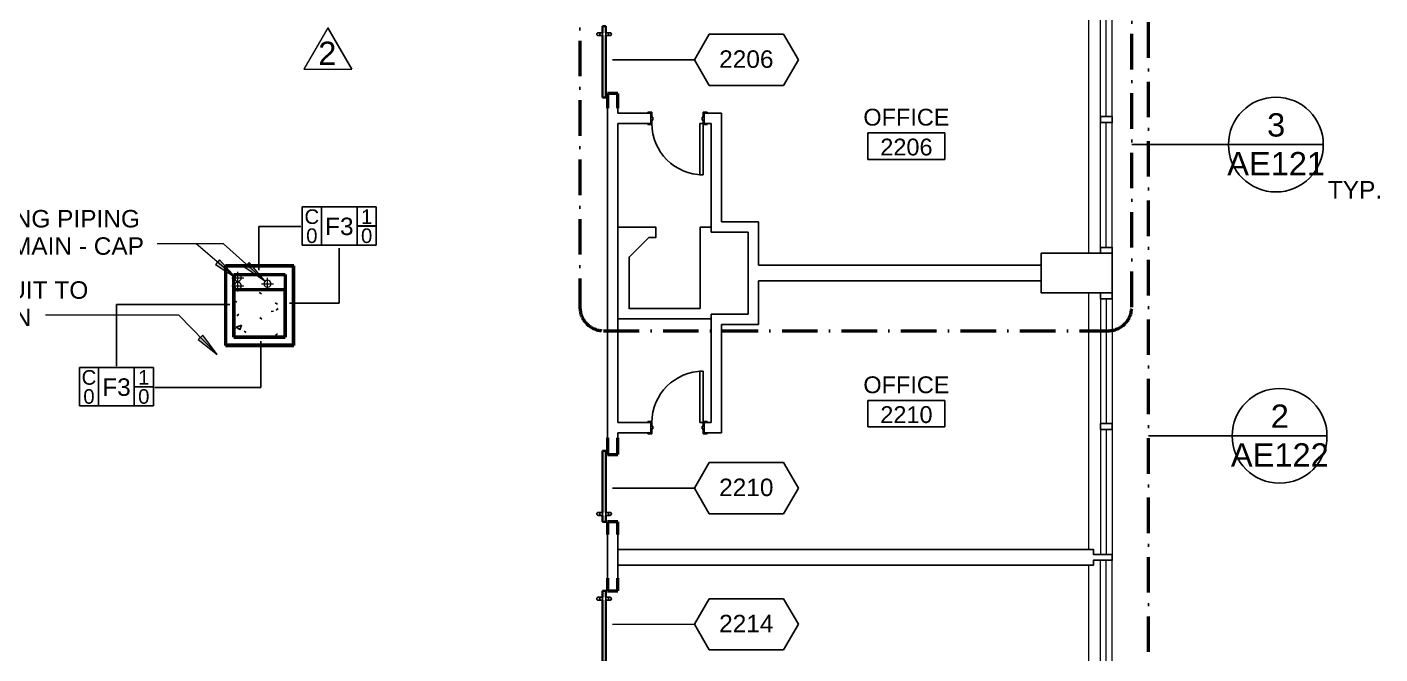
# Model space of a CAD drawing. Header units: inches. Extents: x -1132 to 5570, y -1986 to 4304.
# Drawn here: x 2789 to 3473, y -904 to -587 of the extents above; entities that cross this region are included whole.
import ezdxf

# ---------------------------------------------------------------- set-up
doc = ezdxf.new("R2010")
doc.units = ezdxf.units.IN
doc.header["$LTSCALE"] = 96
doc.header["$MEASUREMENT"] = 0
doc.linetypes.add('Dash Dot 3_16_', pattern=[0.3125, 0.1875, -0.0625, 0, -0.0625])
doc.layers.get('0').update_dxf_attribs({"linetype": 'CONTINUOUS'})
for name, color, linetype, lineweight in [('101013_EX_MER-02_dwg', 8, 'CONTINUOUS', 13), ('A-ANNO-SYMB', 150, 'CONTINUOUS', 13), ('A-AREA-IDEN', 2, 'CONTINUOUS', 25), ('A-DOOR-IDEN', 31, 'CONTINUOUS', 25), ('A-WALL', 113, 'CONTINUOUS', 18), ('A-WALL-IDEN', 211, 'CONTINUOUS', 25), ('A-WALL-PATT', 111, 'CONTINUOUS', 25), ('A-WALL-SILL', 250, 'CONTINUOUS', 13), ('G-ANNO-REVC-IDEN', 71, 'CONTINUOUS', 18), ('G-ANNO-TEXT', 231, 'CONTINUOUS', 13), ('I-WALL', 2, 'CONTINUOUS', 18), ('P-PIPE', 3, 'CONTINUOUS', 18), ('P-PIPE-CNTR', 3, 'CONTINUOUS', 18)]:
    doc.layers.add(name, color=color, linetype=linetype, lineweight=lineweight)
for name, color, linetype in [('A-COLS', 5, 'CONTINUOUS'), ('A-DOOR', 2, 'CONTINUOUS'), ('A-GLAZ', 2, 'CONTINUOUS'), ('A-WALL-FULL', 6, 'CONTINUOUS')]:
    doc.layers.add(name, color=color, linetype=linetype)
doc.styles.add('ARIAL', font='arial.ttf')
doc.styles.add('Arial_1', font='arial.ttf', dxfattribs={"height": 8.851796})
doc.styles.add('Arial_2', font='arial.ttf', dxfattribs={"height": 7.376497})
doc.styles.add('Swis721 BT', font='swiss.ttf', dxfattribs={"height": 8.514638})
pattern_1 = [(0, (-36, 0), (15.36, 3.84), [1.267, -10.253, 1.267, -10.253, -61.44]), (0, (-36, 0), (15.36, 3.84), [-23.04, 1.267, -21.773, 1.267, -10.253, -26.88]), (0, (-36, 0), (15.36, 3.84), [-57.6, 1.267, -6.413, 1.267, -17.933]), (120, (-30.24, 1.92), (-11.0055376, 11.38215), [1.267, -10.253, 1.267, -10.253, -61.44]), (120, (-30.24, 1.92), (-11.0055376, 11.38215), [-23.04, 1.267, -21.773, 1.267, -10.253, -26.88]), (120, (-30.24, 1.92), (-11.0055376, 11.38215), [-57.6, 1.267, -6.413, 1.267, -17.933]), (240, (-28.32, 9.6), (-4.3544624, -15.22215), [1.267, -10.253, 1.267, -10.253, -61.44]), (240, (-28.32, 9.6), (-4.3544624, -15.22215), [-23.04, 1.267, -21.773, 1.267, -10.253, -26.88]), (240, (-28.32, 9.6), (-4.3544624, -15.22215), [-57.6, 1.267, -6.413, 1.267, -17.933])]

# ---------------------------------------------------------------- blocks, each defined once
blk = doc.blocks.new('101013_EX_MER-02_dwg-1452792-2ND FLR PLAN - EAST WING')
at = {"layer": 'A-GLAZ', "color": 9, "lineweight": 13}
for p, q in [((3426.39, 1590.73), (3426.39, 1653.98)), ((3429.39, 1590.73), (3429.39, 1653.98)), ((3432.39, 1590.73), (3432.39, 1653.98)), ((3426.39, 1524.48), (3426.39, 1587.73)), ((3429.39, 1524.48), (3429.39, 1587.73)), ((3432.39, 1524.48), (3432.39, 1587.73)), ((3426.39, 1498.48), (3426.39, 1435.23)), ((3429.39, 1498.48), (3429.39, 1435.23)), ((3432.39, 1498.48), (3432.39, 1435.23)), ((3426.39, 1432.23), (3426.39, 1368.98)), ((3429.39, 1432.23), (3429.39, 1368.98)), ((3432.39, 1432.23), (3432.39, 1368.98)), ((3426.39, 1302.73), (3426.39, 1365.98)), ((3429.39, 1302.73), (3429.39, 1365.98)), ((3432.39, 1302.73), (3432.39, 1365.98))]:
    blk.add_line(p, q, dxfattribs=at)
at = {"layer": 'A-WALL-FULL', "color": 9}
for p, q in [((3199.43, 1587.23), (3199.43, 1588.98)), ((3234.64, 1592.48), (3234.64, 1537.48)), ((3199.38, 1587.23), (3199.43, 1587.23)), ((3426.39, 1521.48), (3426.39, 1524.73)), ((3426.39, 1501.48), (3426.39, 1498.23)), ((3234.64, 1430.48), (3234.64, 1485.48)), ((3182.14, 1426.98), (3182.14, 1430.48))]:
    blk.add_line(p, q, dxfattribs=at)
at = {"layer": 'A-WALL-FULL', "color": 9, "flags": 128}
for points in [[(3199.43, 1590.48), (3199.43, 1592.48), (3199.38, 1592.48)], [(3223.89, 1493.48), (3187.89, 1493.48), (3187.89, 1519.58), (3197.79, 1529.48), (3201.39, 1529.48), (3201.39, 1534.73), (3182.14, 1534.73), (3182.14, 1587.23)], [(3223.89, 1493.48), (3223.89, 1534.73), (3229.38, 1534.73)], [(3426.39, 1524.48), (3432.39, 1524.48), (3432.39, 1521.48), (3432.39, 1501.48), (3396.39, 1501.48), (3396.39, 1507.48)], [(3432.39, 1521.48), (3396.39, 1521.48), (3396.39, 1515.48)], [(3426.39, 1498.48), (3432.39, 1498.48), (3432.39, 1501.48)], [(3182.14, 1435.73), (3182.14, 1488.23), (3229.38, 1488.23)], [(3199.43, 1433.98), (3199.43, 1435.73), (3199.38, 1435.73)], [(3199.38, 1430.48), (3199.43, 1430.48), (3199.43, 1432.48)], [(3182.14, 1371.48), (3422.89, 1371.48), (3422.89, 1368.98), (3432.39, 1368.98), (3432.39, 1365.98), (3422.89, 1365.98), (3422.89, 1363.48), (3182.14, 1363.48)]]:
    blk.add_lwpolyline(points, dxfattribs=at)
for points in [[(3432.39, 1590.73), (3432.39, 1587.73), (3426.39, 1587.73), (3426.39, 1590.73)], [(3426.39, 1435.23), (3426.39, 1432.23), (3432.39, 1432.23), (3432.39, 1435.23)]]:
    blk.add_lwpolyline(points, close=True, dxfattribs=at)
at = {"layer": 'A-WALL-SILL', "color": 9}
for p, q in [((3420.39, 1651.48), (3420.39, 1521.48)), ((3420.39, 1501.48), (3420.39, 1371.48)), ((3420.39, 1363.48), (3420.39, 1233.48))]:
    blk.add_line(p, q, dxfattribs=at)
blk = doc.blocks.new('Interior-Sgl - 2_-2_ x 8_-0_ - Flush-2578068-2ND FLR PLAN - EAST WING')
at = {"layer": 'A-DOOR', "color": 8, "lineweight": 25}
for p, q in [((22.25, 28.63), (22.25, 2.63)), ((24, 28.63), (22.25, 28.63)), ((24, 3.13), (24, 28.63)), ((-2, 3.13), (-4, 3.13)), ((-4, 3.13), (-4, 2.63)), ((-4, 2.63), (-2.5, 2.63)), ((-2.5, 2.63), (-2.5, -2.63)), ((-2, 0.88), (-2, 3.13)), ((-1.5, 0.88), (-2, 0.88)), ((-1.5, -0.62), (-1.5, 0.88)), ((22.25, 2.63), (24, 2.63)), ((24, 0.88), (23.5, 0.88)), ((23.5, 0.88), (23.5, -0.62)), ((26, 3.13), (24, 3.13)), ((24, 3.13), (24, 0.88)), ((24.5, -2.63), (24.5, 2.63)), ((24.5, 2.63), (26, 2.63)), ((26, 2.63), (26, 3.13)), ((-2.5, -2.63), (-4, -2.63)), ((-4, -2.63), (-4, -3.13)), ((-4, -3.13), (-2, -3.13)), ((-2, -3.13), (-2, -0.62)), ((-2, -0.62), (-1.5, -0.62)), ((23.5, -0.62), (24, -0.62)), ((24, -0.62), (24, -3.13)), ((24, -3.13), (26, -3.13)), ((26, -2.63), (24.5, -2.63)), ((26, -3.13), (26, -2.63))]:
    blk.add_line(p, q, dxfattribs=at)
at = {"layer": 'A-DOOR', "color": 55}
blk.add_arc((24, 2.63), 26, 90, 180, dxfattribs=at)
blk = doc.blocks.new('Interior-Sgl - 2_-2_ x 8_-0_ - Flush-2578071-2ND FLR PLAN - EAST WING')
at = {"layer": 'A-DOOR', "color": 8, "lineweight": 25}
for p, q in [((-4, 3.13), (-2, 3.13)), ((-4, 2.63), (-4, 3.13)), ((-2.5, 2.63), (-4, 2.63)), ((-2.5, -2.63), (-2.5, 2.63)), ((-2, 3.13), (-2, 0.62)), ((-2, 0.62), (-1.5, 0.62)), ((-1.5, 0.62), (-1.5, -0.88)), ((23.5, 0.62), (24, 0.62)), ((23.5, -0.88), (23.5, 0.62)), ((24, 3.13), (26, 3.13)), ((24, 0.62), (24, 3.13)), ((26, 2.63), (24.5, 2.63)), ((24.5, 2.63), (24.5, -2.63)), ((26, 3.13), (26, 2.63)), ((-4, -2.63), (-2.5, -2.63)), ((-4, -3.13), (-4, -2.63)), ((-2, -3.13), (-4, -3.13)), ((-2, -0.88), (-2, -3.13)), ((-1.5, -0.88), (-2, -0.88)), ((22.25, -2.63), (24, -2.63)), ((22.25, -28.63), (22.25, -2.63)), ((24, -0.88), (23.5, -0.88)), ((24, -3.13), (24, -0.88)), ((26, -3.13), (24, -3.13)), ((24, -3.13), (24, -28.63)), ((24.5, -2.63), (26, -2.63)), ((26, -2.63), (26, -3.13)), ((24, -28.63), (22.25, -28.63))]:
    blk.add_line(p, q, dxfattribs=at)
at = {"layer": 'A-DOOR', "color": 55}
blk.add_arc((24, -2.63), 26, 180, 270, dxfattribs=at)
blk = doc.blocks.new('Interior-Barn - Flush-3201829-2ND FLR PLAN - EAST WING')
at = {"layer": 'A-DOOR'}
for p, q in [((12.25, 7.22), (12.25, 5.16)), ((13.75, 5.16), (13.75, 7.22)), ((13.75, 5.16), (12.25, 5.16)), ((12.25, 3.41), (12.25, 1.34)), ((12.25, 3.41), (13.75, 3.41)), ((13.75, 1.34), (13.75, 3.41))]:
    blk.add_line(p, q, dxfattribs=at)
at = {"layer": 'A-DOOR', "lineweight": 35}
for p, q in [((-19, 5.16), (12.25, 5.16)), ((-19, 3.41), (-19, 5.16)), ((12.25, 3.41), (-19, 3.41)), ((13.75, 5.16), (17, 5.16)), ((17, 3.41), (13.75, 3.41)), ((17, 5.16), (17, 3.41))]:
    blk.add_line(p, q, dxfattribs=at)
at = {"layer": 'A-DOOR', "flags": 128}
for points in [[(13.75, 7.22), (13.75, 7.25), (13.75, 7.28), (13.74, 7.31), (13.74, 7.34), (13.74, 7.37), (13.73, 7.4), (13.72, 7.43), (13.71, 7.45), (13.7, 7.48), (13.69, 7.51), (13.68, 7.54), (13.67, 7.57), (13.65, 7.59), (13.64, 7.62), (13.62, 7.64), (13.6, 7.67), (13.58, 7.69), (13.56, 7.71), (13.54, 7.74), (13.52, 7.76), (13.5, 7.78), (13.48, 7.8), (13.45, 7.82), (13.43, 7.83), (13.41, 7.85), (13.38, 7.87), (13.35, 7.88), (13.33, 7.89), (13.3, 7.91), (13.27, 7.92), (13.24, 7.93), (13.22, 7.94), (13.19, 7.95), (13.16, 7.95), (13.13, 7.96), (13.1, 7.96), (13.07, 7.97), (13.04, 7.97), (13.01, 7.97), (12.98, 7.97), (12.95, 7.97), (12.92, 7.96), (12.89, 7.96), (12.86, 7.96), (12.83, 7.95), (12.8, 7.94), (12.77, 7.93), (12.74, 7.92), (12.72, 7.91), (12.69, 7.9), (12.66, 7.89), (12.63, 7.87), (12.61, 7.86), (12.58, 7.84), (12.56, 7.83), (12.53, 7.81), (12.51, 7.79), (12.49, 7.77), (12.47, 7.75), (12.45, 7.73), (12.43, 7.7), (12.41, 7.68), (12.39, 7.66), (12.37, 7.63), (12.36, 7.61), (12.34, 7.58), (12.33, 7.55), (12.32, 7.53), (12.3, 7.5), (12.29, 7.47), (12.28, 7.44), (12.28, 7.41), (12.27, 7.38), (12.26, 7.35), (12.26, 7.32), (12.25, 7.29), (12.25, 7.26), (12.25, 7.23), (12.25, 7.22)], [(12.25, 7.22), (12.25, 7.19), (12.25, 7.16), (12.26, 7.13), (12.26, 7.1), (12.26, 7.07), (12.27, 7.04), (12.28, 7.01), (12.29, 6.98), (12.3, 6.95), (12.31, 6.93), (12.32, 6.9), (12.33, 6.87), (12.35, 6.85), (12.36, 6.82), (12.38, 6.8), (12.4, 6.77), (12.42, 6.75), (12.44, 6.72), (12.46, 6.7), (12.48, 6.68), (12.5, 6.66), (12.52, 6.64), (12.55, 6.62), (12.57, 6.6), (12.59, 6.59), (12.62, 6.57), (12.65, 6.56), (12.67, 6.54), (12.7, 6.53), (12.73, 6.52), (12.76, 6.51), (12.78, 6.5), (12.81, 6.49), (12.84, 6.49), (12.87, 6.48), (12.9, 6.48), (12.93, 6.47), (12.96, 6.47), (12.99, 6.47), (13.02, 6.47), (13.05, 6.47), (13.08, 6.47), (13.11, 6.48), (13.14, 6.48), (13.17, 6.49), (13.2, 6.5), (13.23, 6.5), (13.26, 6.51), (13.28, 6.52), (13.31, 6.54), (13.34, 6.55), (13.37, 6.56), (13.39, 6.58), (13.42, 6.6), (13.44, 6.61), (13.47, 6.63), (13.49, 6.65), (13.51, 6.67), (13.53, 6.69), (13.55, 6.71), (13.57, 6.73), (13.59, 6.76), (13.61, 6.78), (13.63, 6.81), (13.64, 6.83), (13.66, 6.86), (13.67, 6.88), (13.68, 6.91), (13.7, 6.94), (13.71, 6.97), (13.72, 7), (13.72, 7.02), (13.73, 7.05), (13.74, 7.08), (13.74, 7.11), (13.75, 7.14), (13.75, 7.17), (13.75, 7.2), (13.75, 7.22)], [(13.75, 1.34), (13.75, 1.37), (13.75, 1.4), (13.74, 1.43), (13.74, 1.46), (13.74, 1.49), (13.73, 1.52), (13.72, 1.55), (13.71, 1.58), (13.7, 1.61), (13.69, 1.64), (13.68, 1.66), (13.67, 1.69), (13.65, 1.72), (13.64, 1.74), (13.62, 1.77), (13.6, 1.79), (13.58, 1.82), (13.56, 1.84), (13.54, 1.86), (13.52, 1.88), (13.5, 1.9), (13.48, 1.92), (13.45, 1.94), (13.43, 1.96), (13.41, 1.97), (13.38, 1.99), (13.35, 2.01), (13.33, 2.02), (13.3, 2.03), (13.27, 2.04), (13.24, 2.05), (13.22, 2.06), (13.19, 2.07), (13.16, 2.08), (13.13, 2.08), (13.1, 2.09), (13.07, 2.09), (13.04, 2.09), (13.01, 2.09), (12.98, 2.09), (12.95, 2.09), (12.92, 2.09), (12.89, 2.09), (12.86, 2.08), (12.83, 2.07), (12.8, 2.07), (12.77, 2.06), (12.74, 2.05), (12.72, 2.04), (12.69, 2.03), (12.66, 2.01), (12.63, 2), (12.61, 1.98), (12.58, 1.97), (12.56, 1.95), (12.53, 1.93), (12.51, 1.91), (12.49, 1.89), (12.47, 1.87), (12.45, 1.85), (12.43, 1.83), (12.41, 1.8), (12.39, 1.78), (12.37, 1.76), (12.36, 1.73), (12.34, 1.7), (12.33, 1.68), (12.32, 1.65), (12.3, 1.62), (12.29, 1.59), (12.28, 1.57), (12.28, 1.54), (12.27, 1.51), (12.26, 1.48), (12.26, 1.45), (12.25, 1.42), (12.25, 1.39), (12.25, 1.36), (12.25, 1.34)], [(12.25, 1.34), (12.25, 1.31), (12.25, 1.28), (12.26, 1.25), (12.26, 1.22), (12.26, 1.19), (12.27, 1.17), (12.28, 1.14), (12.29, 1.11), (12.3, 1.08), (12.31, 1.05), (12.32, 1.02), (12.33, 1), (12.35, 0.97), (12.36, 0.95), (12.38, 0.92), (12.4, 0.9), (12.42, 0.87), (12.44, 0.85), (12.46, 0.83), (12.48, 0.81), (12.5, 0.79), (12.52, 0.77), (12.55, 0.75), (12.57, 0.73), (12.59, 0.71), (12.62, 0.7), (12.65, 0.68), (12.67, 0.67), (12.7, 0.66), (12.73, 0.64), (12.76, 0.63), (12.78, 0.63), (12.81, 0.62), (12.84, 0.61), (12.87, 0.6), (12.9, 0.6), (12.93, 0.6), (12.96, 0.59), (12.99, 0.59), (13.02, 0.59), (13.05, 0.6), (13.08, 0.6), (13.11, 0.6), (13.14, 0.61), (13.17, 0.61), (13.2, 0.62), (13.23, 0.63), (13.26, 0.64), (13.28, 0.65), (13.31, 0.66), (13.34, 0.67), (13.37, 0.69), (13.39, 0.7), (13.42, 0.72), (13.44, 0.74), (13.47, 0.76), (13.49, 0.77), (13.51, 0.79), (13.53, 0.82), (13.55, 0.84), (13.57, 0.86), (13.59, 0.88), (13.61, 0.91), (13.63, 0.93), (13.64, 0.96), (13.66, 0.98), (13.67, 1.01), (13.68, 1.04), (13.7, 1.06), (13.71, 1.09), (13.72, 1.12), (13.72, 1.15), (13.73, 1.18), (13.74, 1.21), (13.74, 1.24), (13.75, 1.27), (13.75, 1.3), (13.75, 1.33), (13.75, 1.34)]]:
    blk.add_lwpolyline(points, dxfattribs=at)
at = {"layer": 'A-DOOR'}
for points, knots in [([(12.25, 7.22), (12.25, 7.18), (12.26, 7.11), (12.28, 7.01), (12.3, 6.94), (12.33, 6.89), (12.35, 6.84), (12.37, 6.81), (12.39, 6.78), (12.41, 6.76), (12.43, 6.73), (12.47, 6.69), (12.51, 6.65), (12.55, 6.62), (12.57, 6.6), (12.6, 6.58), (12.64, 6.56), (12.7, 6.53), (12.77, 6.5), (12.84, 6.48), (12.92, 6.47), (13, 6.47), (13.08, 6.47), (13.16, 6.48), (13.23, 6.5), (13.3, 6.53), (13.36, 6.56), (13.4, 6.58), (13.43, 6.6), (13.45, 6.62), (13.49, 6.65), (13.53, 6.69), (13.57, 6.73), (13.59, 6.76), (13.61, 6.78), (13.63, 6.81), (13.65, 6.84), (13.67, 6.89), (13.7, 6.94), (13.72, 7.01), (13.74, 7.11), (13.75, 7.18), (13.75, 7.22)], [0, 0, 0, 0, 0.055556, 0.111111, 0.138889, 0.166667, 0.194444, 0.208333, 0.222222, 0.236111, 0.25, 0.277778, 0.305556, 0.319444, 0.333333, 0.347222, 0.361111, 0.388889, 0.416667, 0.444444, 0.472222, 0.5, 0.527778, 0.555556, 0.583333, 0.611111, 0.638889, 0.652778, 0.666667, 0.680556, 0.694444, 0.722222, 0.75, 0.763889, 0.777778, 0.791667, 0.805556, 0.833333, 0.861111, 0.888889, 0.944444, 1, 1, 1, 1]), ([(12.96, 2.09), (12.95, 2.09), (12.91, 2.09), (12.84, 2.08), (12.77, 2.06), (12.7, 2.03), (12.64, 2), (12.6, 1.98), (12.57, 1.96), (12.55, 1.94), (12.51, 1.91), (12.47, 1.88), (12.43, 1.84), (12.41, 1.8), (12.39, 1.78), (12.37, 1.75), (12.35, 1.72), (12.33, 1.67), (12.3, 1.62), (12.28, 1.55), (12.26, 1.46), (12.25, 1.38), (12.25, 1.34)], [0.5142736, 0.5142736, 0.5142736, 0.5142736, 0.5277778, 0.5555556, 0.5833333, 0.6111111, 0.6388889, 0.6527778, 0.6666667, 0.6805556, 0.6944444, 0.7222222, 0.75, 0.7638889, 0.7777778, 0.7916667, 0.8055556, 0.8333333, 0.8611111, 0.8888889, 0.9444444, 1, 1, 1, 1]), ([(13.75, 1.34), (13.75, 1.38), (13.74, 1.46), (13.72, 1.55), (13.7, 1.62), (13.67, 1.67), (13.65, 1.72), (13.63, 1.75), (13.61, 1.78), (13.59, 1.8), (13.57, 1.84), (13.53, 1.88), (13.49, 1.91), (13.45, 1.94), (13.43, 1.96), (13.4, 1.98), (13.36, 2), (13.3, 2.03), (13.23, 2.06), (13.16, 2.08), (13.09, 2.09), (13.05, 2.09), (13.04, 2.09)], [0, 0, 0, 0, 0.0555556, 0.1111111, 0.1388889, 0.1666667, 0.1944444, 0.2083333, 0.2222222, 0.2361111, 0.25, 0.2777778, 0.3055556, 0.3194444, 0.3333333, 0.3472222, 0.3611111, 0.3888889, 0.4166667, 0.4444444, 0.4722222, 0.4872585, 0.4872585, 0.4872585, 0.4872585])]:
    blk.add_open_spline(points, degree=3, knots=knots, dxfattribs=at)
blk = doc.blocks.new('Interior-Barn - Flush-3201910-2ND FLR PLAN - EAST WING')
at = {"layer": 'A-DOOR', "lineweight": 35}
for p, q in [((12.25, -3.41), (-19, -3.41)), ((-19, -3.41), (-19, -5.16)), ((-19, -5.16), (12.25, -5.16)), ((17, -3.41), (13.75, -3.41)), ((13.75, -5.16), (17, -5.16)), ((17, -5.16), (17, -3.41))]:
    blk.add_line(p, q, dxfattribs=at)
at = {"layer": 'A-DOOR'}
for p, q in [((12.25, -1.34), (12.25, -3.41)), ((13.75, -3.41), (12.25, -3.41)), ((12.25, -5.16), (12.25, -7.22)), ((12.25, -5.16), (13.75, -5.16)), ((13.75, -3.41), (13.75, -1.34)), ((13.75, -7.22), (13.75, -5.16))]:
    blk.add_line(p, q, dxfattribs=at)
at = {"layer": 'A-DOOR', "flags": 128}
for points in [[(13.75, -1.34), (13.75, -1.31), (13.75, -1.28), (13.74, -1.25), (13.74, -1.22), (13.74, -1.19), (13.73, -1.17), (13.72, -1.14), (13.71, -1.11), (13.7, -1.08), (13.69, -1.05), (13.68, -1.02), (13.67, -1), (13.65, -0.97), (13.64, -0.95), (13.62, -0.92), (13.6, -0.9), (13.58, -0.87), (13.56, -0.85), (13.54, -0.83), (13.52, -0.81), (13.5, -0.79), (13.48, -0.77), (13.45, -0.75), (13.43, -0.73), (13.41, -0.71), (13.38, -0.7), (13.35, -0.68), (13.33, -0.67), (13.3, -0.66), (13.27, -0.64), (13.24, -0.63), (13.22, -0.63), (13.19, -0.62), (13.16, -0.61), (13.13, -0.6), (13.1, -0.6), (13.07, -0.6), (13.04, -0.59), (13.01, -0.59), (12.98, -0.59), (12.95, -0.6), (12.92, -0.6), (12.89, -0.6), (12.86, -0.61), (12.83, -0.61), (12.8, -0.62), (12.77, -0.63), (12.74, -0.64), (12.72, -0.65), (12.69, -0.66), (12.66, -0.67), (12.63, -0.69), (12.61, -0.7), (12.58, -0.72), (12.56, -0.74), (12.53, -0.76), (12.51, -0.77), (12.49, -0.79), (12.47, -0.82), (12.45, -0.84), (12.43, -0.86), (12.41, -0.88), (12.39, -0.91), (12.37, -0.93), (12.36, -0.96), (12.34, -0.98), (12.33, -1.01), (12.32, -1.04), (12.3, -1.06), (12.29, -1.09), (12.28, -1.12), (12.28, -1.15), (12.27, -1.18), (12.26, -1.21), (12.26, -1.24), (12.25, -1.27), (12.25, -1.3), (12.25, -1.33), (12.25, -1.34)], [(12.25, -1.34), (12.25, -1.37), (12.25, -1.4), (12.26, -1.43), (12.26, -1.46), (12.26, -1.49), (12.27, -1.52), (12.28, -1.55), (12.29, -1.58), (12.3, -1.61), (12.31, -1.64), (12.32, -1.66), (12.33, -1.69), (12.35, -1.72), (12.36, -1.74), (12.38, -1.77), (12.4, -1.79), (12.42, -1.82), (12.44, -1.84), (12.46, -1.86), (12.48, -1.88), (12.5, -1.9), (12.52, -1.92), (12.55, -1.94), (12.57, -1.96), (12.59, -1.97), (12.62, -1.99), (12.65, -2.01), (12.67, -2.02), (12.7, -2.03), (12.73, -2.04), (12.76, -2.05), (12.78, -2.06), (12.81, -2.07), (12.84, -2.08), (12.87, -2.08), (12.9, -2.09), (12.93, -2.09), (12.96, -2.09), (12.99, -2.09), (13.02, -2.09), (13.05, -2.09), (13.08, -2.09), (13.11, -2.09), (13.14, -2.08), (13.17, -2.07), (13.2, -2.07), (13.23, -2.06), (13.26, -2.05), (13.28, -2.04), (13.31, -2.03), (13.34, -2.01), (13.37, -2), (13.39, -1.98), (13.42, -1.97), (13.44, -1.95), (13.47, -1.93), (13.49, -1.91), (13.51, -1.89), (13.53, -1.87), (13.55, -1.85), (13.57, -1.83), (13.59, -1.8), (13.61, -1.78), (13.63, -1.76), (13.64, -1.73), (13.66, -1.7), (13.67, -1.68), (13.68, -1.65), (13.7, -1.62), (13.71, -1.59), (13.72, -1.57), (13.72, -1.54), (13.73, -1.51), (13.74, -1.48), (13.74, -1.45), (13.75, -1.42), (13.75, -1.39), (13.75, -1.36), (13.75, -1.34)], [(13.75, -7.22), (13.75, -7.19), (13.75, -7.16), (13.74, -7.13), (13.74, -7.1), (13.74, -7.07), (13.73, -7.04), (13.72, -7.01), (13.71, -6.98), (13.7, -6.95), (13.69, -6.93), (13.68, -6.9), (13.67, -6.87), (13.65, -6.85), (13.64, -6.82), (13.62, -6.8), (13.6, -6.77), (13.58, -6.75), (13.56, -6.72), (13.54, -6.7), (13.52, -6.68), (13.5, -6.66), (13.48, -6.64), (13.45, -6.62), (13.43, -6.6), (13.41, -6.59), (13.38, -6.57), (13.35, -6.56), (13.33, -6.54), (13.3, -6.53), (13.27, -6.52), (13.24, -6.51), (13.22, -6.5), (13.19, -6.49), (13.16, -6.49), (13.13, -6.48), (13.1, -6.48), (13.07, -6.47), (13.04, -6.47), (13.01, -6.47), (12.98, -6.47), (12.95, -6.47), (12.92, -6.47), (12.89, -6.48), (12.86, -6.48), (12.83, -6.49), (12.8, -6.5), (12.77, -6.5), (12.74, -6.51), (12.72, -6.52), (12.69, -6.54), (12.66, -6.55), (12.63, -6.56), (12.61, -6.58), (12.58, -6.6), (12.56, -6.61), (12.53, -6.63), (12.51, -6.65), (12.49, -6.67), (12.47, -6.69), (12.45, -6.71), (12.43, -6.73), (12.41, -6.76), (12.39, -6.78), (12.37, -6.81), (12.36, -6.83), (12.34, -6.86), (12.33, -6.88), (12.32, -6.91), (12.3, -6.94), (12.29, -6.97), (12.28, -7), (12.28, -7.02), (12.27, -7.05), (12.26, -7.08), (12.26, -7.11), (12.25, -7.14), (12.25, -7.17), (12.25, -7.2), (12.25, -7.22)], [(12.25, -7.22), (12.25, -7.25), (12.25, -7.28), (12.26, -7.31), (12.26, -7.34), (12.26, -7.37), (12.27, -7.4), (12.28, -7.43), (12.29, -7.45), (12.3, -7.48), (12.31, -7.51), (12.32, -7.54), (12.33, -7.57), (12.35, -7.59), (12.36, -7.62), (12.38, -7.64), (12.4, -7.67), (12.42, -7.69), (12.44, -7.71), (12.46, -7.74), (12.48, -7.76), (12.5, -7.78), (12.52, -7.8), (12.55, -7.82), (12.57, -7.83), (12.59, -7.85), (12.62, -7.87), (12.65, -7.88), (12.67, -7.89), (12.7, -7.91), (12.73, -7.92), (12.76, -7.93), (12.78, -7.94), (12.81, -7.95), (12.84, -7.95), (12.87, -7.96), (12.9, -7.96), (12.93, -7.97), (12.96, -7.97), (12.99, -7.97), (13.02, -7.97), (13.05, -7.97), (13.08, -7.96), (13.11, -7.96), (13.14, -7.96), (13.17, -7.95), (13.2, -7.94), (13.23, -7.93), (13.26, -7.92), (13.28, -7.91), (13.31, -7.9), (13.34, -7.89), (13.37, -7.87), (13.39, -7.86), (13.42, -7.84), (13.44, -7.83), (13.47, -7.81), (13.49, -7.79), (13.51, -7.77), (13.53, -7.75), (13.55, -7.73), (13.57, -7.7), (13.59, -7.68), (13.61, -7.66), (13.63, -7.63), (13.64, -7.61), (13.66, -7.58), (13.67, -7.55), (13.68, -7.53), (13.7, -7.5), (13.71, -7.47), (13.72, -7.44), (13.72, -7.41), (13.73, -7.38), (13.74, -7.35), (13.74, -7.32), (13.75, -7.29), (13.75, -7.26), (13.75, -7.23), (13.75, -7.22)]]:
    blk.add_lwpolyline(points, dxfattribs=at)
at = {"layer": 'A-DOOR'}
for points, knots in [([(12.25, -1.34), (12.25, -1.38), (12.26, -1.46), (12.28, -1.55), (12.3, -1.62), (12.33, -1.68), (12.35, -1.72), (12.37, -1.75), (12.39, -1.78), (12.41, -1.8), (12.43, -1.84), (12.47, -1.88), (12.51, -1.91), (12.55, -1.94), (12.57, -1.96), (12.6, -1.98), (12.64, -2), (12.7, -2.03), (12.77, -2.06), (12.84, -2.08), (12.91, -2.09), (12.95, -2.09), (12.96, -2.09)], [0, 0, 0, 0, 0.0555556, 0.1111111, 0.1388889, 0.1666667, 0.1944444, 0.2083333, 0.2222222, 0.2361111, 0.25, 0.2777778, 0.3055556, 0.3194444, 0.3333333, 0.3472222, 0.3611111, 0.3888889, 0.4166667, 0.4444444, 0.4722222, 0.4857264, 0.4857264, 0.4857264, 0.4857264]), ([(13.75, -7.22), (13.75, -7.18), (13.74, -7.11), (13.72, -7.01), (13.7, -6.94), (13.67, -6.89), (13.65, -6.84), (13.63, -6.81), (13.61, -6.78), (13.59, -6.76), (13.57, -6.73), (13.53, -6.69), (13.49, -6.65), (13.45, -6.62), (13.43, -6.6), (13.4, -6.58), (13.36, -6.56), (13.3, -6.53), (13.23, -6.5), (13.16, -6.48), (13.08, -6.47), (13, -6.47), (12.92, -6.47), (12.84, -6.48), (12.77, -6.5), (12.7, -6.53), (12.64, -6.56), (12.6, -6.58), (12.57, -6.6), (12.55, -6.62), (12.51, -6.65), (12.47, -6.69), (12.43, -6.73), (12.41, -6.76), (12.39, -6.78), (12.37, -6.81), (12.35, -6.84), (12.33, -6.89), (12.3, -6.94), (12.28, -7.01), (12.26, -7.11), (12.25, -7.18), (12.25, -7.22)], [0, 0, 0, 0, 0.055556, 0.111111, 0.138889, 0.166667, 0.194444, 0.208333, 0.222222, 0.236111, 0.25, 0.277778, 0.305556, 0.319444, 0.333333, 0.347222, 0.361111, 0.388889, 0.416667, 0.444444, 0.472222, 0.5, 0.527778, 0.555556, 0.583333, 0.611111, 0.638889, 0.652778, 0.666667, 0.680556, 0.694444, 0.722222, 0.75, 0.763889, 0.777778, 0.791667, 0.805556, 0.833333, 0.861111, 0.888889, 0.944444, 1, 1, 1, 1]), ([(13.04, -2.09), (13.05, -2.09), (13.09, -2.09), (13.16, -2.08), (13.23, -2.06), (13.3, -2.03), (13.36, -2), (13.4, -1.98), (13.43, -1.96), (13.45, -1.94), (13.49, -1.91), (13.53, -1.88), (13.57, -1.84), (13.59, -1.8), (13.61, -1.78), (13.63, -1.75), (13.65, -1.72), (13.67, -1.68), (13.7, -1.62), (13.72, -1.55), (13.74, -1.46), (13.75, -1.38), (13.75, -1.34)], [0.5127415, 0.5127415, 0.5127415, 0.5127415, 0.5277778, 0.5555556, 0.5833333, 0.6111111, 0.6388889, 0.6527778, 0.6666667, 0.6805556, 0.6944444, 0.7222222, 0.75, 0.7638889, 0.7777778, 0.7916667, 0.8055556, 0.8333333, 0.8611111, 0.8888889, 0.9444444, 1, 1, 1, 1])]:
    blk.add_open_spline(points, degree=3, knots=knots, dxfattribs=at)
blk = doc.blocks.new('Tag - Room - Name _ Number _NO SQFT_-3172659-2ND FLR PLAN - EAST WING')
at = {"layer": 'A-AREA-IDEN'}
for p, q in [((-0.2081, -0.0229), (-0.2081, -0.1635)), ((-0.2081, -0.0229), (0.1981, -0.0229)), ((0.1981, -0.0229), (0.1981, -0.1635)), ((-0.2081, -0.1635), (0.1981, -0.1635))]:
    blk.add_line(p, q, dxfattribs=at)
blk = doc.blocks.new('Floor Plan - Callout Head-55151-2ND FLR PLAN - EAST WING')
at = {"layer": 'A-ANNO-SYMB', "lineweight": 25}
blk.add_line((-0.25, 0), (0.25, 0), dxfattribs=at)
for start, end in [(360, 180), (180, 360)]:
    blk.add_arc((0, 0), 0.25, start, end, dxfattribs=at)
blk = doc.blocks.new('Tag-Door - Tag-Door-146303-2ND FLR PLAN - EAST WING')
at = {"layer": 'A-DOOR-IDEN'}
for p, q in [((-0.0006, 0.2749), (-0.1359, 0.1968)), ((0.1347, 0.1968), (-0.0006, 0.2749)), ((-0.1359, 0.1968), (-0.1359, -0.195)), ((0.1347, -0.195), (0.1347, 0.1968)), ((-0.1359, -0.195), (-0.0006, -0.2731)), ((-0.0006, -0.2731), (0.1347, -0.195))]:
    blk.add_line(p, q, dxfattribs=at)
blk = doc.blocks.new('Tag-Revision - Standard-1506585-2ND FLR PLAN - EAST WING')
at = {"layer": 'G-ANNO-REVC-IDEN'}
for p, q in [((0, 0.1384), (-0.1263, -0.0804)), ((0, 0.1384), (-0.1263, -0.0804)), ((0, 0.1384), (0.1263, -0.0804)), ((0.1263, -0.0804), (0, 0.1384)), ((-0.1263, -0.0804), (0.1263, -0.0804)), ((-0.1263, -0.0804), (0.1263, -0.0804))]:
    blk.add_line(p, q, dxfattribs=at)
blk = doc.blocks.new('Tag-Wall - Standard-1146418-2ND FLR PLAN - EAST WING')
at = {"layer": 'A-WALL-IDEN'}
for p, q in [((-0.0937, 0.1172), (-0.1953, 0.1172)), ((-0.1953, 0.1172), (-0.1953, -0.0859)), ((-0.1953, -0.0859), (-0.1953, 0.1172)), ((-0.1953, 0.1172), (0.1953, 0.1172)), ((-0.0937, -0.0859), (-0.0937, 0.1172)), ((0.0938, 0.1172), (-0.0937, 0.1172)), ((-0.0937, 0.1172), (-0.0937, -0.0859)), ((0.0938, -0.0859), (0.0938, 0.1172)), ((0.1953, 0.1172), (0.0938, 0.1172)), ((0.0938, 0.1172), (0.0938, 0.0156)), ((0.1953, 0.1172), (0.1953, -0.0859)), ((0.1953, 0.0156), (0.1953, 0.1172)), ((0.1953, 0.0156), (0.0938, 0.0156)), ((0.0938, 0.0156), (0.0938, -0.0859)), ((0.0938, 0.0156), (0.1953, 0.0156)), ((0.1953, -0.0859), (0.1953, 0.0156)), ((-0.1953, -0.0859), (-0.0937, -0.0859)), ((0.1953, -0.0859), (-0.1953, -0.0859)), ((-0.0937, -0.0859), (0.0938, -0.0859)), ((0.0938, -0.0859), (0.1953, -0.0859))]:
    blk.add_line(p, q, dxfattribs=at)
blk = doc.blocks.new('block')
at = {"layer": 'A-COLS', "lineweight": 25}
h = blk.add_hatch(dxfattribs=at)
h.set_pattern_fill('FP_5', color=256, style=0, pattern_type=2)
h.set_pattern_definition([(50, (-36, 0), (27.5427, -2.40992), [2.88, -31.68]), (355, (-36, 0), (-5.32784, 28.88427), [2.304, -25.344]), (100.451, (-33.705, -0.2), (22.21532, 26.47393), [2.448, -26.924]), (46.184, (-36, 7.68), (40.98187, -6.35642), [4.32, -47.52]), (96.636, (-32.585, 7.15), (35.89075, 37.4062), [3.671, -40.386]), (351.184, (-36, 7.68), (35.89097, 37.4062), [3.456, -38.016]), (21, (-32.16, 5.76), (22.92104, -15.46073), [2.88, -31.68]), (326, (-32.16, 5.76), (9.34353, 27.84574), [2.304, -25.344]), (71.451, (-30.25, 4.472), (32.26477, 12.38442), [2.448, -26.924]), (37.5, (-36, 0), (0.466855, 12.782707), [1.267, -23.77, 1.267, -24.461, -25.44]), (37.5, (-36, 0), (0.466855, 12.782707), [-50.765, 1.267, -24.173]), (7.5, (-36, 0), (10.10159, 15.14509), [1.267, -13.402, 1.267, -23.194, -9.696]), (7.5, (-36, 0), (10.10159, 15.14509), [-39.13, 1.267, -8.429]), (327.5, (-44.563, 0), (20.49916, -0.86578), [1.267, -8.333, 1.267, -28.685, -39.744]), (327.5, (-44.563, 0), (20.49916, -0.86578), [-39.552, 1.267, -38.477]), (317.5, (-48.403, 0), (22.39478, 3.84429), [1.267, -11.213, 1.267, -18.624, -28.224]), (317.5, (-48.403, 0), (22.39478, 3.84429), [-32.371, 1.267, -26.957])])
h.paths.add_polyline_path([(2987.89214302, 1479.04688026), (3013.89214302, 1479.04688026), (3013.89214302, 1503.04688026), (2987.89214302, 1503.04688026), (2987.89214302, 1502.98804533)], flags=0)
at = {"layer": 'A-WALL-PATT', "lineweight": 13}
h = blk.add_hatch(dxfattribs=at)
h.set_pattern_fill('FP_1', color=256, style=0, pattern_type=2)
h.set_pattern_definition(pattern_1)
h.paths.add_polyline_path([(3013.89214302, 1514.42188026), (3017.51714302, 1514.42188026), (3017.51714302, 1515.04688026), (2983.64214302, 1515.04688026), (2983.64214302, 1514.42188026), (2999.51514544, 1514.42188026)], flags=0)
h = blk.add_hatch(dxfattribs=at)
h.set_pattern_fill('FP_1', color=256, style=0, pattern_type=2)
h.set_pattern_definition(pattern_1)
h.paths.add_polyline_path([(2984.26714302, 1475.42188026), (2984.26714302, 1514.42188026), (2983.64214302, 1514.42188026), (2983.64214302, 1475.42188026)], flags=0)
h = blk.add_hatch(dxfattribs=at)
h.set_pattern_fill('FP_1', color=256, style=0, pattern_type=2)
h.set_pattern_definition(pattern_1)
h.paths.add_polyline_path([(3017.51714302, 1474.79688026), (3018.14214302, 1474.79688026), (3018.14214302, 1515.04688026), (3017.51714302, 1515.04688026), (3017.51714302, 1475.42188026)], flags=0)
h = blk.add_hatch(dxfattribs=at)
h.set_pattern_fill('FP_1', color=256, style=0, pattern_type=2)
h.set_pattern_definition(pattern_1)
h.paths.add_polyline_path([(3013.89214302, 1474.79688026), (3017.51714302, 1474.79688026), (3017.51714302, 1475.42188026), (2983.64214302, 1475.42188026), (2983.64214302, 1474.79688026), (2999.51514544, 1474.79688026)], flags=0)
at = {"layer": 'G-ANNO-TEXT'}
for points in [[(2988.73037709, 1509.17077408), (2980.65366546, 1518.18535073), (2978.59572862, 1515.78777969)], [(3003.47855118, 1507.5857602), (2995.58500399, 1516.76114986), (2993.47920449, 1514.40550569)], [(2979.34403027, 1470.27883459), (2972.08682084, 1479.96535997), (2969.827047, 1477.75699561)]]:
    blk.add_hatch(color=250, dxfattribs=at).paths.add_polyline_path(points, flags=0)
at = {"layer": 'A-ANNO-SYMB', "linetype": 'Dash Dot 3_16_', "lineweight": 50}
for p, q in [((3162.98567046, 1659.22877396), (3162.98567046, 1494.23907039)), ((3442.29141538, 1494.23907039), (3442.29141538, 1659.22877396)), ((3450.73108718, 1048.60957852), (3450.73108718, 1650.93446958)), ((3174.98567046, 1482.23907039), (3430.29141538, 1482.23907039))]:
    blk.add_line(p, q, dxfattribs=at)
at = {"layer": 'A-ANNO-SYMB', "lineweight": 25}
for p, q in [((3442.29141538, 1576.54802388), (3491.22743507, 1576.54802388)), ((3450.73108718, 1429.00560556), (3493.07328217, 1429.00560556))]:
    blk.add_line(p, q, dxfattribs=at)
at = {"layer": 'A-ANNO-SYMB', "linetype": 'Dash Dot 3_16_', "lineweight": 50}
for centre, start, end in [((3174.98567046, 1494.23907039), 180, 270), ((3430.29141538, 1494.23907039), 270, 0)]:
    blk.add_arc(centre, 12, start, end, dxfattribs=at)
at = {"layer": 'A-COLS', "lineweight": 50}
for p, q in [((3013.89214302, 1503.04688026), (2987.89214302, 1503.04688026)), ((2987.89214302, 1503.04688026), (2987.89214302, 1479.04688026)), ((3013.89214302, 1479.04688026), (3013.89214302, 1503.04688026)), ((2987.89214302, 1479.04688026), (3013.89214302, 1479.04688026))]:
    blk.add_line(p, q, dxfattribs=at)
at = {"layer": 'A-DOOR-IDEN'}
for p, q in [((3179.51803036, 1619.47565957), (3220.94790192, 1619.47565957)), ((3179.51803036, 1402.47565957), (3220.94790192, 1402.5348492)), ((3179.51803036, 1333.47565957), (3220.94790192, 1333.5348492))]:
    blk.add_line(p, q, dxfattribs=at)
at = {"layer": 'A-WALL', "lineweight": 50}
for p, q in [((3176.89303036, 1602.47565957), (3176.89303036, 1594.97565957)), ((3182.14303036, 1602.47565957), (3176.89303036, 1602.47565957)), ((3182.14303036, 1594.97565957), (3182.14303036, 1602.47565957)), ((3176.89303036, 1427.97565957), (3176.89303036, 1419.47565957)), ((3182.14303036, 1419.47565957), (3182.14303036, 1427.97565957)), ((3176.89303036, 1419.47565957), (3182.14303036, 1419.47565957)), ((3176.89303036, 1385.47565957), (3176.89303036, 1378.97565957)), ((3182.14303036, 1385.47565957), (3176.89303036, 1385.47565957)), ((3182.14303036, 1378.97565957), (3182.14303036, 1385.47565957)), ((3176.89303036, 1356.97565957), (3176.89303036, 1350.47565957)), ((3182.14303036, 1350.47565957), (3182.14303036, 1356.97565957)), ((3176.89303036, 1350.47565957), (3182.14303036, 1350.47565957))]:
    blk.add_line(p, q, dxfattribs=at)
at = {"layer": 'A-WALL', "color": 8, "lineweight": 25}
for p, q in [((3176.89303036, 1594.97565957), (3176.89303036, 1427.97565957)), ((3182.14303036, 1592.47565957), (3182.14303036, 1594.97565957)), ((3198.88674607, 1592.47565957), (3182.14303036, 1592.47565957)), ((3198.88674607, 1587.22565957), (3198.88674607, 1592.47565957)), ((3234.63674607, 1592.47565957), (3225.88674607, 1592.47565957)), ((3225.88674607, 1592.47565957), (3225.88674607, 1587.22565957)), ((3234.63674607, 1537.47565957), (3234.63674607, 1592.47565957)), ((3182.14303036, 1435.72565957), (3182.14303036, 1587.22565957)), ((3182.14303036, 1587.22565957), (3198.88674607, 1587.22565957)), ((3225.88674607, 1587.22565957), (3229.38674607, 1587.22565957)), ((3229.38674607, 1587.22565957), (3229.38674607, 1532.22565957)), ((3253.38674607, 1537.47565957), (3234.63674607, 1537.47565957)), ((3253.38674607, 1515.47565957), (3253.38674607, 1537.47565957)), ((3229.38674607, 1532.22565957), (3248.13674607, 1532.22565957)), ((3248.13674607, 1532.22565957), (3248.13674607, 1490.72565957)), ((3396.39604026, 1515.47565957), (3253.38674607, 1515.47565957)), ((3396.39604026, 1507.47565957), (3396.39604026, 1515.47565957)), ((3253.38674607, 1485.47565957), (3253.38674607, 1507.47565957)), ((3253.38674607, 1507.47565957), (3396.39604026, 1507.47565957)), ((3248.13674607, 1490.72565957), (3229.38674607, 1490.72565957)), ((3229.38674607, 1490.72565957), (3229.38674607, 1435.72565957)), ((3234.63674607, 1485.47565957), (3253.38674607, 1485.47565957)), ((3234.63674607, 1430.47565957), (3234.63674607, 1485.47565957)), ((3198.88674607, 1435.72565957), (3182.14303036, 1435.72565957)), ((3198.88674607, 1430.47565957), (3198.88674607, 1435.72565957)), ((3229.38674607, 1435.72565957), (3225.88674607, 1435.72565957)), ((3225.88674607, 1435.72565957), (3225.88674607, 1430.47565957)), ((3182.14303036, 1427.97565957), (3182.14303036, 1430.47565957)), ((3182.14303036, 1430.47565957), (3198.88674607, 1430.47565957)), ((3225.88674607, 1430.47565957), (3234.63674607, 1430.47565957)), ((3176.89303036, 1378.97565957), (3176.89303036, 1356.97565957)), ((3182.14303036, 1356.97565957), (3182.14303036, 1378.97565957))]:
    blk.add_line(p, q, dxfattribs=at)
at = {"layer": 'A-WALL'}
for p, q in [((3017.51714302, 1514.42188026), (2984.26714302, 1514.42188026)), ((2984.26714302, 1475.42188026), (2984.26714302, 1514.42188026)), ((3017.51714302, 1475.42188026), (3017.51714302, 1514.42188026)), ((3017.51714302, 1475.42188026), (2984.26714302, 1475.42188026))]:
    blk.add_line(p, q, dxfattribs=at)
at = {"layer": 'A-WALL-IDEN'}
for p, q in [((3000.55648011, 1534.98771182), (3021.71069376, 1534.98771182)), ((3000.55648011, 1512.92188026), (3000.55648011, 1534.98771182)), ((3041.20513252, 1496.14645673), (3041.20513252, 1524.15538332)), ((2928.42283641, 1495.53395295), (2928.42283641, 1464.37809573)), ((2985.76714302, 1495.53395295), (2928.42283641, 1495.53395295)), ((3016.01714302, 1496.14645673), (3041.20513252, 1496.14645673)), ((3001.59275933, 1476.92188026), (3001.59275933, 1453.56562314)), ((3001.59275933, 1453.56562314), (2947.92283641, 1453.56562314))]:
    blk.add_line(p, q, dxfattribs=at)
at = {"layer": 'G-ANNO-TEXT', "color": 250}
for p, q in [((2967.0566147, 1526.26941114), (2949.09006759, 1526.26941114)), ((2982.57815987, 1526.26941114), (2967.0566147, 1526.26941114)), ((2968.80984495, 1526.26941114), (2967.0566147, 1526.26941114)), ((2988.73037709, 1509.17077408), (2968.80984495, 1526.26941114)), ((3003.47855118, 1507.5857602), (2982.57815987, 1526.26941114)), ((2980.65366546, 1518.18535073), (2978.59572862, 1515.78777969)), ((2978.59572862, 1515.78777969), (2988.73037709, 1509.17077408)), ((2988.73037709, 1509.17077408), (2980.65366546, 1518.18535073)), ((2995.58500399, 1516.76114986), (2993.47920449, 1514.40550569)), ((2993.47920449, 1514.40550569), (3003.47855118, 1507.5857602)), ((3003.47855118, 1507.5857602), (2995.58500399, 1516.76114986)), ((2922.53737428, 1490.1378537), (2892.57006759, 1490.1378537)), ((2959.93680048, 1490.1378537), (2922.53737428, 1490.1378537)), ((2979.34403027, 1470.27883459), (2959.93680048, 1490.1378537)), ((2972.08682084, 1479.96535997), (2969.827047, 1477.75699561)), ((2979.34403027, 1470.27883459), (2972.08682084, 1479.96535997)), ((2969.827047, 1477.75699561), (2979.34403027, 1470.27883459))]:
    blk.add_line(p, q, dxfattribs=at)
at = {"layer": 'I-WALL', "lineweight": 50}
for p, q in [((3018.14214302, 1515.04688026), (2983.64214302, 1515.04688026)), ((2983.64214302, 1515.04688026), (2983.64214302, 1474.79688026)), ((3018.14214302, 1474.79688026), (3018.14214302, 1515.04688026)), ((2987.89214302, 1510.79688026), (3013.89214302, 1510.79688026)), ((2987.89214302, 1479.04688026), (2987.89214302, 1510.79688026)), ((3013.89214302, 1510.79688026), (3013.89214302, 1479.04688026)), ((3013.89214302, 1479.04688026), (2987.89214302, 1479.04688026)), ((2983.64214302, 1474.79688026), (3018.14214302, 1474.79688026))]:
    blk.add_line(p, q, dxfattribs=at)
at = {"layer": 'P-PIPE', "color": 55}
for centre, start, end in [((2989.89214302, 1509.04688026), 0, 180), ((2989.89214302, 1509.04688026), 180, 0), ((2989.89214302, 1505.04688026), 0, 180), ((3004.89214302, 1506.04688026), 0, 180), ((2989.89214302, 1505.04688026), 180, 0), ((3004.89214302, 1506.04688026), 180, 0)]:
    blk.add_arc(centre, 1.75, start, end, dxfattribs=at)
at = {"layer": 'P-PIPE-CNTR', "color": 55}
for p, q in [((2986.89214302, 1509.04688026), (2992.89214302, 1509.04688026)), ((2989.89214302, 1506.04688026), (2989.89214302, 1512.04688026)), ((2989.89214302, 1502.04688026), (2989.89214302, 1508.04688026)), ((3004.89214302, 1503.04688026), (3004.89214302, 1509.04688026)), ((2986.89214302, 1505.04688026), (2992.89214302, 1505.04688026)), ((3001.89214302, 1506.04688026), (3007.89214302, 1506.04688026))]:
    blk.add_line(p, q, dxfattribs=at)
at = {"layer": '101013_EX_MER-02_dwg', "color": 9}
blk.add_blockref('101013_EX_MER-02_dwg-1452792-2ND FLR PLAN - EAST WING', (0.0064709, 0.00000725), dxfattribs=at)
at = {"layer": 'A-ANNO-SYMB', "lineweight": 25, "xscale": 95.99999999999994, "yscale": 95.99999999999994, "zscale": 95.99999999999994}
for p in [(3515.22743507, 1576.54802388), (3517.07328217, 1429.00560556)]:
    blk.add_blockref('Floor Plan - Callout Head-55151-2ND FLR PLAN - EAST WING', p, dxfattribs=at)
at = {"layer": 'A-AREA-IDEN', "xscale": 95.99999999999994, "yscale": 95.99999999999994, "zscale": 95.99999999999994}
for p in [(3328.71108647, 1584.7432213), (3328.71108647, 1449.1889798)]:
    blk.add_blockref('Tag - Room - Name _ Number _NO SQFT_-3172659-2ND FLR PLAN - EAST WING', p, dxfattribs=at)
at = {"layer": 'A-DOOR'}
for name, p, rotation in [('Interior-Barn - Flush-3201829-2ND FLR PLAN - EAST WING', (3179.51803036, 1619.47565957), 89.9999999999999), ('Interior-Barn - Flush-3201910-2ND FLR PLAN - EAST WING', (3179.51803036, 1402.47565957), 269.9999999999999), ('Interior-Barn - Flush-3201829-2ND FLR PLAN - EAST WING', (3179.51803036, 1333.47565957), 89.9999999999999)]:
    blk.add_blockref(name, p, dxfattribs=dict(at, rotation=rotation))
at = {"layer": 'A-DOOR', "color": 55}
for name, p in [('Interior-Sgl - 2_-2_ x 8_-0_ - Flush-2578071-2ND FLR PLAN - EAST WING', (3201.38674607, 1589.85065957)), ('Interior-Sgl - 2_-2_ x 8_-0_ - Flush-2578068-2ND FLR PLAN - EAST WING', (3201.38674607, 1433.10065957))]:
    blk.add_blockref(name, p, dxfattribs=at)
at = {"layer": 'A-DOOR-IDEN', "xscale": 95.99999999999994, "yscale": 95.99999999999994, "zscale": 95.99999999999994}
for p, rotation in [((3247.1654777, 1619.41646995), 270.0000000000002), ((3247.1654777, 1402.47565957), 270), ((3247.1654777, 1333.47565957), 270.0000000000002)]:
    blk.add_blockref('Tag-Door - Tag-Door-146303-2ND FLR PLAN - EAST WING', p, dxfattribs=dict(at, rotation=rotation))
at = {"layer": 'A-WALL-IDEN', "xscale": 95.99999999999994, "yscale": 95.99999999999994, "zscale": 95.99999999999994}
for p in [(3041.20513252, 1533.80355249), (3041.21069376, 1533.8117964), (2928.42283641, 1452.38970773), (2928.42283641, 1452.37809573)]:
    blk.add_blockref('Tag-Wall - Standard-1146418-2ND FLR PLAN - EAST WING', p, dxfattribs=at)
at = {"layer": 'G-ANNO-REVC-IDEN', "xscale": 95.99999999999994, "yscale": 95.99999999999994, "zscale": 95.99999999999994}
blk.add_blockref('Tag-Revision - Standard-1506585-2ND FLR PLAN - EAST WING', (3035.43901809, 1622.43174067), dxfattribs=at)
at = {"layer": 'A-ANNO-SYMB', "char_height": 11.80239521, "attachment_point": 2, "line_spacing_factor": 0.938532, "style": 'ARIAL'}
for s, insert, width in [('3', (3515.36585845, 1592.42281415), 10.944), ('AE121', (3515.36585845, 1572.78660422), 59.04), ('2', (3517.21170556, 1444.88039583), 10.944), ('AE122', (3517.21170556, 1425.2441859), 59.04)]:
    blk.add_mtext(s, dxfattribs=dict(at, insert=insert, width=width))
at = {"layer": 'A-AREA-IDEN', "lineweight": 13, "char_height": 8.514637904, "attachment_point": 2, "line_spacing_factor": 1.00667, "style": 'Swis721 BT'}
for s, insert, width in [('OFFICE', (3328.2412741, 1594.68711305), 50.544), ('2206', (3328.2412741, 1579.57169501), 31.104), ('OFFICE', (3328.2412741, 1459.13287156), 50.544), ('2210', (3328.2412741, 1444.01745352), 31.104)]:
    blk.add_mtext(s, dxfattribs=dict(at, insert=insert, width=width))
at = {"layer": 'A-WALL-IDEN', "lineweight": 13, "attachment_point": 2, "line_spacing_factor": 0.938532}
for s, insert, char_height, width, style in [('C', (3027.32075088, 1543.71359776), 7.37649701, 8.82, 'Arial_2'), ('C', (3027.32631213, 1543.72184167), 7.37649701, 8.82, 'Arial_2'), ('1', (3055.07075088, 1543.71359776), 7.37649701, 6.84, 'Arial_2'), ('1', (3055.07631213, 1543.72184167), 7.37649701, 6.84, 'Arial_2'), ('0', (3027.32075088, 1534.07034187), 7.37649701, 6.84, 'Arial_2'), ('0', (3027.32631213, 1534.07858578), 7.37649701, 6.84, 'Arial_2'), ('F3', (3041.23855318, 1539.53690193), 8.851796407, 17.172, 'Arial_1'), ('F3', (3041.24411443, 1539.54514584), 8.851796407, 17.172, 'Arial_1'), ('0', (3055.07075088, 1534.07034187), 7.37649701, 6.84, 'Arial_2'), ('0', (3055.07631213, 1534.07858578), 7.37649701, 6.84, 'Arial_2'), ('C', (2914.53845477, 1462.299753), 7.37649701, 8.82, 'Arial_2'), ('C', (2914.53845477, 1462.288141), 7.37649701, 8.82, 'Arial_2'), ('1', (2942.28845477, 1462.299753), 7.37649701, 6.84, 'Arial_2'), ('1', (2942.28845477, 1462.288141), 7.37649701, 6.84, 'Arial_2'), ('0', (2914.53845477, 1452.6564971), 7.37649701, 6.84, 'Arial_2'), ('0', (2914.53845477, 1452.6448851), 7.37649701, 6.84, 'Arial_2'), ('F3', (2928.45625708, 1458.12305716), 8.851796407, 17.172, 'Arial_1'), ('F3', (2928.45625708, 1458.11144516), 8.851796407, 17.172, 'Arial_1'), ('0', (2942.28845477, 1452.6564971), 7.37649701, 6.84, 'Arial_2'), ('0', (2942.28845477, 1452.6448851), 7.37649701, 6.84, 'Arial_2')]:
    blk.add_mtext(s, dxfattribs=dict(at, insert=insert, char_height=char_height, width=width, style=style))
at = {"layer": 'G-ANNO-REVC-IDEN', "lineweight": 13, "insert": (3035.14908218, 1628.67938445), "char_height": 11.80239521, "width": 10.944, "attachment_point": 2, "line_spacing_factor": 0.938532, "style": 'ARIAL'}
blk.add_mtext('2', dxfattribs=at)
at = {"layer": 'G-ANNO-TEXT', "color": 7, "attachment_point": 1, "line_spacing_factor": 0.938532, "style": 'Arial_1'}
for s, insert, char_height, width in [('TYP.', (3541.52667943, 1558.08563687), 8.851796407, 32.508), ('EXSITING PIPING\\PTO REMAIN - CAP', (2837.28006759, 1543.42889986), 8.8517964072, 124.956), ('CONDUIT TO\\PREMAIN', (2837.28006759, 1507.29734241), 8.851796407, 91.368)]:
    blk.add_mtext(s, dxfattribs=dict(at, insert=insert, char_height=char_height, width=width))
at = {"layer": 'A-DOOR-IDEN', "lineweight": 13, "char_height": 8.851796407, "width": 32.832, "attachment_point": 2, "line_spacing_factor": 0.938532, "style": 'Arial_1', "bg_fill": 3, "box_fill_scale": 1.25, "bg_fill_color": 0, "bg_fill_transparency": 0}
for s, insert in [('2206', (3247.20660861, 1624.28397151)), ('2210', (3247.20660861, 1407.34316113)), ('2214', (3247.20660861, 1338.34316113))]:
    blk.add_mtext(s, dxfattribs=dict(at, insert=insert))

msp = doc.modelspace()

# ---------------------------------------------------------------- block references
msp.add_blockref('block', (-94.69, -2222.93))

doc.saveas('drawing.dxf')
